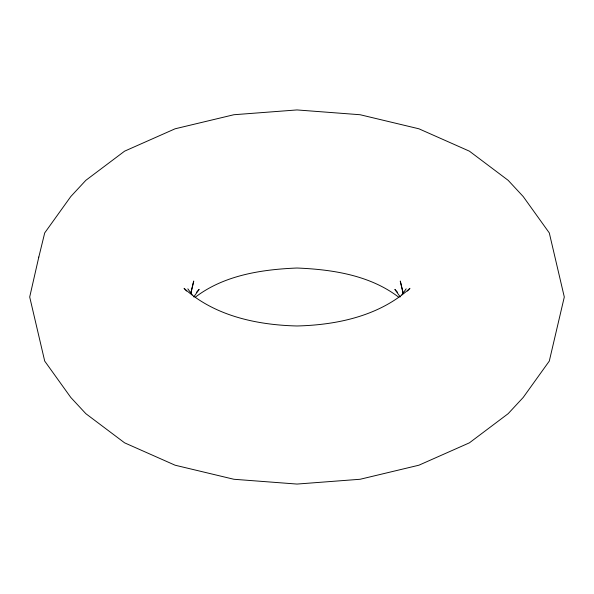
<?xml version="1.0" encoding="UTF-8"?>
<svg xmlns="http://www.w3.org/2000/svg" width="594" height="594" viewBox="0 0 594 594"><rect width="100%" height="100%" fill="white"/><g stroke="black" fill="none" stroke-linecap="round" stroke-linejoin="round"><path stroke-width="0.89" d="M190.904 293.451L193.733 281.029L190.897 292.649M193.755 296.926L199.131 289.434L196.621 292.137M401.856 294.824L406.162 288.825M407.417 291.045L409.927 288.342C379.343 315.986 337.132 324.97 297 325.98C256.868 324.97 214.657 315.986 184.073 288.342L186.583 291.045M195.174 297.304C223.908 275.193 261.664 269.468 297 268.02C332.336 269.468 370.092 275.193 398.826 297.304M397.379 292.137L394.869 289.434L400.245 296.926M187.838 288.825L192.144 294.824M403.103 292.649L400.267 281.029L403.096 293.451M38.81 257.061L29.7 297L44.706 361.085L70.797 397.46L85.855 413.684L124.599 442.834L175.096 465.206L233.895 479.269L297 484.065L360.105 479.269L418.904 465.206L469.401 442.834L508.145 413.684L523.203 397.46L549.294 361.085L564.3 297L549.294 232.915L523.203 196.54L508.145 180.316L469.401 151.166L418.904 128.794L360.105 114.731L297 109.935L233.895 114.731L175.096 128.794L124.599 151.166L85.855 180.316L70.797 196.54L44.706 232.915L38.81 257.061"/></g></svg>
